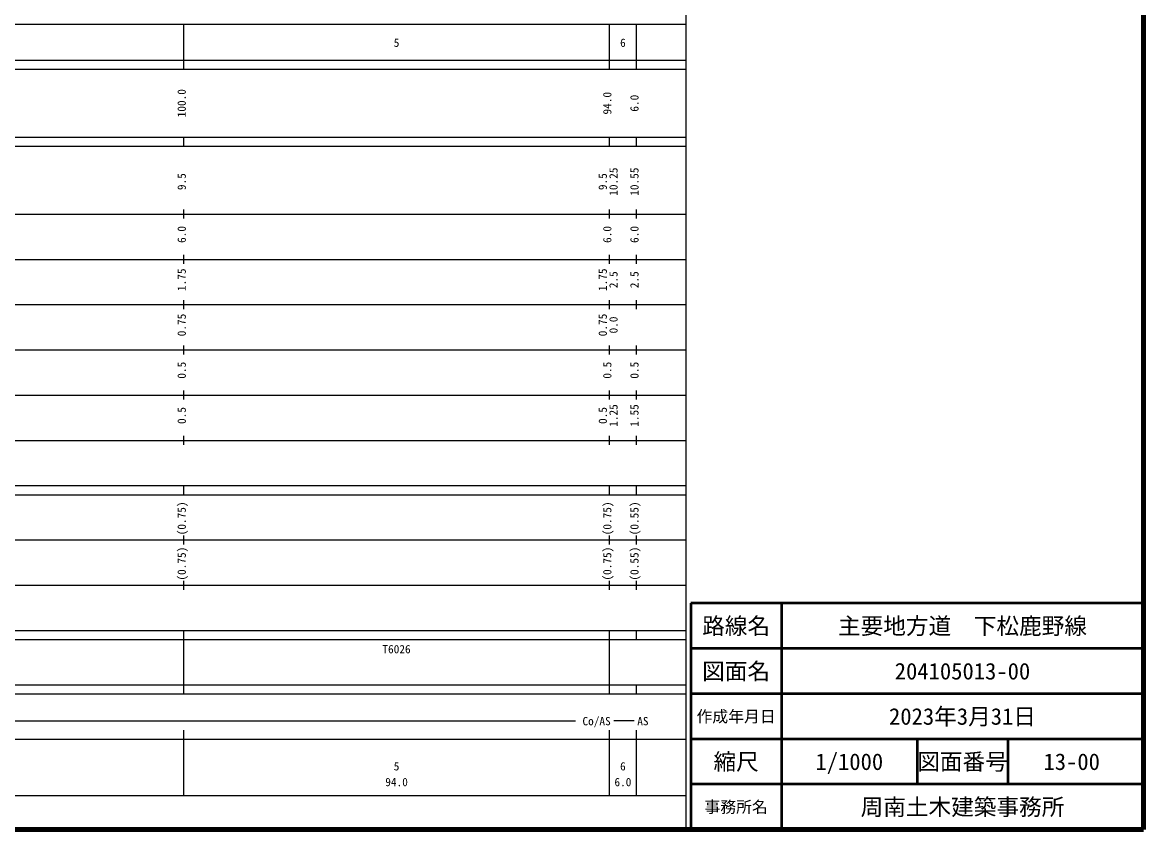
# Model space of a CAD drawing. Units: millimetres on the paper, enlarged 1000 times. Extents: x 40000 to 680000, y 20000 to 380000.
# Drawn here: x 432361 to 680000, y 20000 to 198357 of the extents above; entities that cross this region are included whole.
import ezdxf
from ezdxf.enums import TextEntityAlignment as Align

# ---------------------------------------------------------------- set-up
doc = ezdxf.new("R2010")
doc.units = ezdxf.units.MM
doc.header["$LTSCALE"] = 1000
for name, color, linetype, lineweight in [('M-TTL', 2, 'Continuous', 140), ('M-TTL-BAND', 7, 'Continuous', 25), ('M-TTL-FRAM', 2, 'Continuous', 50), ('M-TTL-LINE', 7, 'Continuous', 50)]:
    doc.layers.add(name, color=color, linetype=linetype, lineweight=lineweight)
doc.layers.add('M-TTL-TXT', color=7, linetype='Continuous')
doc.styles.add('ＭＳ ゴシック', font='')
doc.styles.get('ＭＳ ゴシック').set_extended_font_data('MS Gothic')

msp = doc.modelspace()

# ---------------------------------------------------------------- linework, layer by layer
at = {"layer": 'M-TTL'}
for p, q in [((680000, 20000), (680000, 380000)), ((40000, 20000), (680000, 20000))]:
    msp.add_line(p, q, dxfattribs=at)
at = {"layer": 'M-TTL-BAND'}
for p, q in [((579000, 20000), (579000, 370000)), ((68000, 198000), (579000, 198000)), ((468000, 188000), (468000, 198000)), ((562000, 188000), (562000, 198000)), ((568000, 188000), (568000, 198000)), ((40000, 190000), (579000, 190000)), ((40000, 188000), (579000, 188000)), ((40000, 173000), (579000, 173000)), ((40000, 171000), (579000, 171000)), ((468000, 171000), (468000, 173000)), ((562000, 171000), (562000, 173000)), ((568000, 171000), (568000, 173000)), ((468000, 155000), (468000, 157000)), ((562000, 155000), (562000, 157000)), ((568000, 155000), (568000, 157000)), ((40000, 156000), (579000, 156000)), ((468000, 145000), (468000, 147000)), ((562000, 145000), (562000, 147000)), ((568000, 145000), (568000, 147000)), ((46000, 146000), (579000, 146000)), ((468000, 135000), (468000, 137000)), ((562000, 135000), (562000, 137000)), ((568000, 135000), (568000, 137000)), ((52000, 136000), (579000, 136000)), ((468000, 125000), (468000, 127000)), ((562000, 125000), (562000, 127000)), ((568000, 125000), (568000, 127000)), ((46000, 126000), (579000, 126000)), ((468000, 115000), (468000, 117000)), ((562000, 115000), (562000, 117000)), ((568000, 115000), (568000, 117000)), ((52000, 116000), (579000, 116000)), ((468000, 105000), (468000, 107000)), ((562000, 105000), (562000, 107000)), ((568000, 105000), (568000, 107000)), ((46000, 106000), (579000, 106000)), ((40000, 96000), (579000, 96000)), ((468000, 94000), (468000, 96000)), ((562000, 94000), (562000, 96000)), ((568000, 94000), (568000, 96000)), ((40000, 94000), (579000, 94000)), ((468000, 83000), (468000, 85000)), ((562000, 83000), (562000, 85000)), ((568000, 83000), (568000, 85000)), ((49000, 84000), (579000, 84000)), ((468000, 73000), (468000, 75000)), ((562000, 73000), (562000, 75000)), ((568000, 73000), (568000, 75000)), ((40000, 74000), (579000, 74000)), ((40000, 64000), (579000, 64000)), ((40000, 62000), (579000, 62000)), ((468000, 62000), (468000, 64000)), ((468000, 52000), (468000, 62000)), ((468000, 52000), (468000, 62000)), ((562000, 62000), (562000, 64000)), ((562000, 52000), (562000, 62000)), ((568000, 62000), (568000, 64000)), ((40000, 52000), (579000, 52000)), ((40000, 50000), (579000, 50000)), ((468000, 50000), (468000, 52000)), ((562000, 50000), (562000, 52000)), ((568000, 50000), (568000, 52000)), ((71000, 44000), (554500, 44000)), ((567458, 44000), (562958, 44000)), ((40000, 40000), (579000, 40000)), ((468000, 27500), (468000, 42000)), ((562000, 27500), (562000, 42000)), ((568000, 27500), (568000, 42000)), ((68000, 27500), (579000, 27500))]:
    msp.add_line(p, q, dxfattribs=at)
at = {"layer": 'M-TTL-FRAM'}
for p, q in [((680000, 70000), (580000, 70000)), ((580000, 70000), (580000, 20000))]:
    msp.add_line(p, q, dxfattribs=at)
at = {"layer": 'M-TTL-LINE'}
for p, q in [((600000, 70000), (600000, 20000)), ((680000, 60000), (580000, 60000)), ((680000, 50000), (580000, 50000)), ((680000, 40000), (580000, 40000)), ((630000, 40000), (630000, 30000)), ((650000, 40000), (650000, 30000)), ((680000, 30000), (580000, 30000))]:
    msp.add_line(p, q, dxfattribs=at)

# ---------------------------------------------------------------- texts
at = {"layer": 'M-TTL-BAND', "style": 'ＭＳ ゴシック'}
for s, p in [('5', (515000, 192405)), ('6', (565000, 192405)), ('Co/AS', (559181, 42500)), ('AS', (569410, 42500)), ('5', (515000, 32523)), ('6', (565000, 32523)), ('94.0', (515000, 29033)), ('6.0', (565000, 29033))]:
    msp.add_text(s, height=1833, dxfattribs=at).set_placement(p, align=Align.BOTTOM_CENTER)
for s, p in [('100.0', (469000, 180500)), ('94.0', (563000, 180500)), ('6.0', (569000, 180500)), ('10.25', (564370, 163174)), ('10.55', (569000, 163174)), ('9.5', (469000, 163174)), ('9.5', (562000, 163174)), ('6.0', (469000, 151500)), ('6.0', (563000, 151500)), ('6.0', (569000, 151500)), ('1.75', (469000, 141500)), ('1.75', (562000, 141500)), ('2.5', (564370, 141500)), ('2.5', (569000, 141500)), ('0.75', (469000, 131500)), ('0.75', (562000, 131500)), ('0.0', (564370, 131500)), ('0.5', (469000, 121500)), ('0.5', (563000, 121500)), ('0.5', (569000, 121500)), ('0.5', (469000, 111500)), ('0.5', (562000, 111500)), ('1.25', (564370, 111500)), ('1.55', (569000, 111500)), ('(0.75)', (469000, 88764)), ('(0.75)', (563000, 88764)), ('(0.55)', (569000, 88764)), ('(0.75)', (469000, 78764)), ('(0.75)', (563000, 78764)), ('(0.55)', (569000, 78764))]:
    msp.add_text(s, height=1833, rotation=90, dxfattribs=at).set_placement(p, align=Align.BOTTOM_CENTER)
msp.add_text('T6026', height=1833, dxfattribs=at).set_placement((511875, 58405), align=Align.BOTTOM_LEFT)
at = {"layer": 'M-TTL-TXT', "style": 'ＭＳ ゴシック'}
for s, height, p in [('路線名', 3666, (590000, 65000)), ('路線名', 3666, (590000, 65000)), ('主要地方道\u3000下松鹿野線', 3666, (640000, 65000)), ('図面名', 3666, (590000, 55000)), ('図面名', 3666, (590000, 55000)), ('204105013-00', 3666, (640000, 55000)), ('2023年3月31日', 3666, (640000, 45000)), ('作成年月日', 2566, (590000, 45000)), ('作成年月日', 2566, (590000, 45000)), ('縮尺', 3666, (590000, 35000)), ('縮尺', 3666, (590000, 35000)), ('図面番号', 3666, (640000, 35000)), ('図面番号', 3666, (640000, 35000)), ('1/1000', 3666, (615000, 35000)), ('13-00', 3666, (664125, 35000)), ('周南土木建築事務所', 3666, (640000, 25000)), ('事務所名', 2566, (590000, 25000)), ('事務所名', 2566, (590000, 25000))]:
    msp.add_text(s, height=height, dxfattribs=at).set_placement(p, align=Align.MIDDLE_CENTER)

doc.saveas('drawing.dxf')
